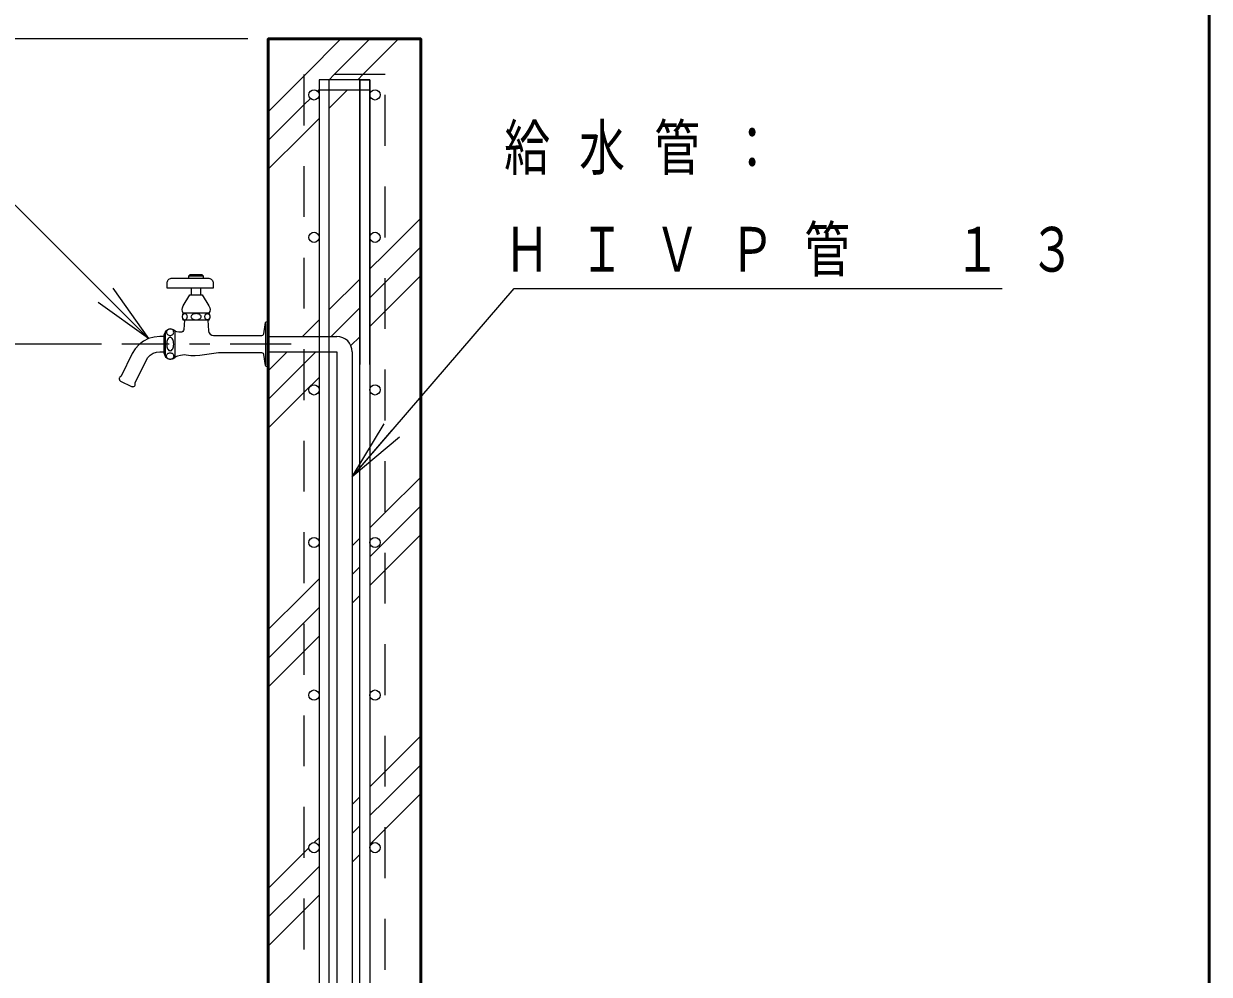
# Model space of a CAD drawing. Units: millimetres on the paper, scale 1:20. Extents: x -385 to 0, y -5 to 267.
# Drawn here: x -58.3 to 0, y 117.8 to 164.5 of the extents above; entities that cross this region are included whole.
import ezdxf

# ---------------------------------------------------------------- set-up
doc = ezdxf.new("R2010")
doc.units = ezdxf.units.MM
doc.linetypes.add('USER1', pattern=[4.5, 2.5, -2])
doc.linetypes.add('USER2', pattern=[6, 3, -1, 1, -1])
doc.layers.add('LY_1', color=7, linetype='Continuous', lineweight=13)
doc.layers.add('LY_2', color=7, linetype='Continuous', lineweight=13)
doc.styles.add('ＭＳ ゴシック', font='')
doc.styles.get('ＭＳ ゴシック').set_extended_font_data('MS Gothic')

msp = doc.modelspace()

# ---------------------------------------------------------------- linework, layer by layer
at = {"layer": 'LY_1'}
for p, q in [((-47.28, 163.772), (-108.78, 163.772)), ((-44.454, 162.022), (-42.704, 163.772)), ((-43.039, 162.022), (-41.289, 163.772)), ((-41.625, 162.022), (-39.875, 163.772)), ((-46.28, 160.195), (-44.53, 161.945)), ((-44.53, 161.945), (-44.454, 162.022)), ((-43.289, 161.772), (-43.039, 162.022)), ((-41.875, 161.772), (-41.625, 162.022)), ((-43.858, 161.203), (-43.78, 161.281)), ((-43.28, 160.367), (-42.375, 161.272)), ((-46.28, 158.781), (-44.53, 160.531)), ((-44.53, 160.531), (-44.211, 160.85)), ((-44.53, 159.117), (-43.78, 159.867)), ((-46.28, 157.367), (-44.53, 159.117)), ((-40.53, 153.217), (-38.78, 154.967)), ((-40.53, 151.803), (-38.78, 153.553)), ((-41.28, 152.467), (-40.53, 153.217)), ((-43.28, 150.467), (-41.78, 151.967)), ((-41.28, 151.053), (-40.53, 151.803)), ((-40.53, 150.389), (-38.78, 152.139)), ((-52.163, 149.044), (-54.285, 151.165)), ((-53.931, 151.519), (-52.163, 149.044)), ((-52.163, 149.044), (-54.638, 150.812)), ((-43.186, 149.147), (-41.78, 150.553)), ((-44.53, 149.217), (-43.78, 149.967)), ((-41.28, 149.639), (-40.53, 150.389)), ((-54.481, 148.772), (-101.78, 148.772)), ((-44.601, 149.147), (-44.53, 149.217)), ((-42.219, 148.7), (-41.78, 149.139)), ((-46.28, 147.467), (-45.351, 148.397)), ((-44.53, 147.803), (-43.936, 148.397)), ((-46.28, 146.053), (-44.53, 147.803)), ((-44.53, 146.389), (-43.78, 147.139)), ((-46.28, 144.639), (-44.53, 146.389)), ((-42.155, 142.253), (-40.576, 144.852)), ((-42.155, 142.253), (-40.197, 144.526)), ((-39.818, 144.2), (-42.155, 142.253)), ((-40.53, 140.489), (-38.78, 142.239)), ((-40.53, 139.075), (-38.78, 140.825)), ((-41.28, 139.739), (-40.53, 140.489)), ((-40.53, 137.661), (-38.78, 139.411)), ((-42.155, 138.864), (-41.78, 139.239)), ((-41.28, 138.325), (-40.53, 139.075)), ((-42.155, 137.45), (-41.78, 137.825)), ((-41.28, 136.911), (-40.53, 137.661)), ((-44.53, 136.489), (-43.78, 137.239)), ((-46.28, 134.739), (-44.53, 136.489)), ((-42.155, 136.036), (-41.78, 136.411)), ((-44.53, 135.075), (-43.78, 135.825)), ((-46.28, 133.325), (-44.53, 135.075)), ((-44.53, 133.661), (-43.78, 134.411)), ((-46.28, 131.911), (-44.53, 133.661)), ((-40.53, 127.762), (-38.78, 129.512)), ((-41.28, 127.012), (-40.53, 127.762)), ((-40.53, 126.347), (-38.78, 128.097)), ((-40.53, 124.933), (-38.78, 126.683)), ((-42.155, 126.137), (-41.78, 126.512)), ((-41.28, 125.597), (-40.53, 126.347)), ((-42.155, 124.722), (-41.78, 125.097)), ((-41.28, 124.183), (-40.53, 124.933)), ((-44.02, 124.271), (-43.78, 124.512)), ((-46.28, 122.012), (-44.53, 123.762)), ((-44.53, 123.762), (-44.28, 124.012)), ((-42.155, 123.308), (-41.78, 123.683)), ((-44.53, 122.347), (-43.78, 123.097)), ((-46.28, 120.597), (-44.53, 122.347)), ((-44.53, 120.933), (-43.78, 121.683)), ((-46.28, 119.183), (-44.53, 120.933))]:
    msp.add_line(p, q, dxfattribs=at)
at = {"layer": 'LY_1', "color": 253}
for p, q in [((-50.055, 151.197), (-50.055, 151.522)), ((-49.605, 151.522), (-49.605, 151.197)), ((-49.196, 150.297), (-50.464, 150.297)), ((-49.196, 149.947), (-50.464, 149.947)), ((-51.33, 148.161), (-51.33, 149.382)), ((-46.405, 147.752), (-46.405, 149.792))]:
    msp.add_line(p, q, dxfattribs=at)
at = {"layer": 'LY_1', "color": 253, "linetype": 'USER2'}
msp.add_line((-45.152, 148.772), (-53.481, 148.772), dxfattribs=at)
at = {"layer": 'LY_1', "color": 4, "lineweight": 25}
for p, q in [((-46.28, 149.147), (-42.905, 149.147)), ((-46.28, 148.397), (-42.905, 148.397)), ((-42.905, 148.397), (-42.905, 98.022)), ((-42.155, 148.397), (-42.155, 98.022))]:
    msp.add_line(p, q, dxfattribs=at)
at = {"layer": 'LY_1', "color": 140, "lineweight": 50}
msp.add_lwpolyline([(-38.78, 93.772), (-38.78, 163.772), (-46.28, 163.772), (-46.28, 104.022), (-51.03, 103.772), (-51.03, 102.772), (-52.28, 102.772), (-52.28, 93.772)], dxfattribs=at)
at = {"layer": 'LY_1', "color": 140, "linetype": 'USER1'}
msp.add_lwpolyline([(-40.53, 100.022), (-40.53, 162.022), (-44.53, 162.022), (-44.53, 102.49), (-50.03, 102.49), (-50.03, 100.022)], dxfattribs=at)
at = {"layer": 'LY_1', "color": 1}
for points in [[(-43.78, 95.772), (-43.28, 95.772), (-43.28, 161.772), (-43.78, 161.772)], [(-43.78, 161.272), (-41.28, 161.272), (-41.28, 161.772), (-43.78, 161.772)], [(-41.28, 95.772), (-41.78, 95.772), (-41.78, 161.772), (-41.28, 161.772)]]:
    msp.add_lwpolyline(points, close=True, dxfattribs=at)
for points in [[(-43.28, 147.772), (-43.28, 161.772), (-43.78, 161.772), (-43.78, 147.772)], [(-41.28, 147.772), (-41.28, 161.772), (-41.78, 161.772), (-41.78, 147.772)]]:
    msp.add_lwpolyline(points, dxfattribs=at)
at = {"layer": 'LY_1'}
for points in [[(-52.163, 149.044), (-58.708, 155.588), (-74.407, 155.588)], [(-42.155, 142.253), (-34.18, 151.512), (-10.18, 151.512)]]:
    msp.add_lwpolyline(points, dxfattribs=at)
at = {"layer": 'LY_1', "color": 253}
for points in [[(-48.992, 151.772), (-48.992, 151.522), (-51.255, 151.522), (-51.255, 151.772), (-51.251, 151.815), (-51.24, 151.857), (-51.221, 151.897), (-51.196, 151.932), (-51.166, 151.963), (-51.13, 151.988), (-51.09, 152.006), (-51.048, 152.018), (-51.005, 152.022), (-49.242, 152.022), (-49.199, 152.018), (-49.157, 152.006), (-49.117, 151.988), (-49.082, 151.963), (-49.051, 151.932), (-49.026, 151.897), (-49.007, 151.857), (-48.996, 151.815)], [(-49.53, 151.197), (-49.196, 150.647), (-49.156, 150.563), (-49.142, 150.472), (-49.156, 150.38), (-49.196, 150.297), (-50.464, 150.297), (-50.504, 150.38), (-50.517, 150.472), (-50.504, 150.563), (-50.464, 150.647), (-50.13, 151.197)], [(-50.385, 150.272), (-50.408, 150.269), (-50.431, 150.261), (-50.454, 150.246), (-50.473, 150.228), (-50.488, 150.205), (-50.5, 150.18), (-50.507, 150.151), (-50.51, 150.122), (-50.507, 150.092), (-50.5, 150.063), (-50.488, 150.038), (-50.473, 150.015), (-50.454, 149.997), (-50.431, 149.983), (-50.408, 149.974), (-50.385, 149.972), (-50.361, 149.974), (-50.338, 149.983), (-50.315, 149.997), (-50.296, 150.015), (-50.281, 150.038), (-50.269, 150.063), (-50.262, 150.092), (-50.26, 150.122), (-50.262, 150.151), (-50.269, 150.18), (-50.281, 150.205), (-50.296, 150.228), (-50.315, 150.246), (-50.338, 150.261), (-50.361, 150.269)], [(-49.83, 150.272), (-49.88, 150.268), (-49.93, 150.259), (-49.97, 150.246), (-50.007, 150.228), (-50.038, 150.204), (-50.063, 150.174), (-50.076, 150.149), (-50.08, 150.122), (-50.076, 150.094), (-50.063, 150.069), (-50.038, 150.039), (-50.007, 150.015), (-49.97, 149.997), (-49.93, 149.984), (-49.88, 149.975), (-49.83, 149.972), (-49.779, 149.975), (-49.73, 149.984), (-49.69, 149.997), (-49.653, 150.015), (-49.622, 150.039), (-49.596, 150.069), (-49.584, 150.094), (-49.58, 150.122), (-49.584, 150.149), (-49.596, 150.174), (-49.622, 150.204), (-49.653, 150.228), (-49.69, 150.246), (-49.73, 150.259), (-49.779, 150.268)], [(-49.275, 150.272), (-49.251, 150.269), (-49.229, 150.261), (-49.206, 150.246), (-49.187, 150.228), (-49.171, 150.205), (-49.16, 150.18), (-49.153, 150.151), (-49.15, 150.122), (-49.153, 150.092), (-49.16, 150.063), (-49.171, 150.038), (-49.187, 150.015), (-49.206, 149.997), (-49.229, 149.983), (-49.251, 149.974), (-49.275, 149.972), (-49.299, 149.974), (-49.322, 149.983), (-49.345, 149.997), (-49.364, 150.015), (-49.379, 150.038), (-49.39, 150.063), (-49.398, 150.092), (-49.4, 150.122), (-49.398, 150.151), (-49.39, 150.18), (-49.379, 150.205), (-49.364, 150.228), (-49.345, 150.246), (-49.322, 150.261), (-49.299, 150.269)], [(-50.88, 149.436), (-50.88, 148.107), (-50.92, 148.073), (-50.965, 148.047), (-51.014, 148.029), (-51.066, 148.021), (-51.118, 148.023), (-51.17, 148.034), (-51.218, 148.054), (-51.262, 148.083), (-51.299, 148.119), (-51.33, 148.161), (-51.359, 148.24), (-51.405, 148.309), (-51.405, 149.234), (-51.359, 149.304), (-51.33, 149.382), (-51.299, 149.424), (-51.262, 149.461), (-51.218, 149.489), (-51.17, 149.509), (-51.118, 149.52), (-51.066, 149.522), (-51.014, 149.514), (-50.965, 149.496), (-50.92, 149.47)], [(-51.105, 149.194), (-51.071, 149.198), (-51.037, 149.207), (-51.008, 149.222), (-50.981, 149.242), (-50.959, 149.267), (-50.943, 149.295), (-50.933, 149.325), (-50.93, 149.357), (-50.933, 149.388), (-50.943, 149.419), (-50.959, 149.447), (-50.981, 149.472), (-51.008, 149.492), (-51.037, 149.507), (-51.071, 149.516), (-51.105, 149.519), (-51.139, 149.516), (-51.172, 149.507), (-51.202, 149.492), (-51.229, 149.472), (-51.25, 149.447), (-51.267, 149.419), (-51.277, 149.388), (-51.28, 149.357), (-51.277, 149.325), (-51.267, 149.295), (-51.25, 149.267), (-51.229, 149.242), (-51.202, 149.222), (-51.172, 149.207), (-51.139, 149.198)], [(-51.105, 149.097), (-51.137, 149.091), (-51.165, 149.076), (-51.201, 149.042), (-51.229, 149.001), (-51.25, 148.953), (-51.265, 148.903), (-51.276, 148.837), (-51.28, 148.772), (-51.276, 148.706), (-51.265, 148.641), (-51.25, 148.59), (-51.229, 148.542), (-51.201, 148.501), (-51.165, 148.467), (-51.137, 148.452), (-51.105, 148.447), (-51.073, 148.452), (-51.045, 148.467), (-51.009, 148.501), (-50.981, 148.542), (-50.959, 148.59), (-50.944, 148.641), (-50.934, 148.706), (-50.93, 148.772), (-50.934, 148.837), (-50.944, 148.903), (-50.959, 148.953), (-50.981, 149.001), (-51.009, 149.042), (-51.045, 149.076), (-51.073, 149.091)], [(-51.105, 148.349), (-51.071, 148.346), (-51.037, 148.336), (-51.008, 148.321), (-50.981, 148.301), (-50.959, 148.276), (-50.943, 148.248), (-50.933, 148.218), (-50.93, 148.186), (-50.933, 148.155), (-50.943, 148.125), (-50.959, 148.096), (-50.981, 148.071), (-51.008, 148.051), (-51.037, 148.036), (-51.071, 148.027), (-51.105, 148.024), (-51.139, 148.027), (-51.172, 148.036), (-51.202, 148.051), (-51.229, 148.071), (-51.25, 148.096), (-51.267, 148.125), (-51.277, 148.155), (-51.28, 148.186), (-51.277, 148.218), (-51.267, 148.248), (-51.25, 148.276), (-51.229, 148.301), (-51.202, 148.321), (-51.172, 148.336), (-51.139, 148.346)]]:
    msp.add_lwpolyline(points, close=True, dxfattribs=at)
for points in [[(-49.48, 152.122), (-49.53, 152.172), (-50.13, 152.172), (-50.18, 152.122)], [(-50.18, 152.022), (-50.18, 152.122), (-49.48, 152.122), (-49.48, 152.022)], [(-49.255, 149.947), (-49.22, 149.43), (-49.197, 149.339), (-49.142, 149.264), (-49.063, 149.214), (-48.971, 149.197), (-46.597, 149.197), (-46.552, 149.207), (-46.516, 149.238), (-46.498, 149.281), (-46.412, 149.829), (-46.403, 149.851), (-46.385, 149.866), (-46.362, 149.872), (-46.28, 149.872), (-46.28, 147.672), (-46.362, 147.672), (-46.385, 147.677), (-46.403, 147.692), (-46.412, 147.714), (-46.498, 148.262), (-46.516, 148.305), (-46.552, 148.336), (-46.597, 148.347), (-48.726, 148.347), (-48.73, 148.346), (-48.733, 148.346), (-49.077, 148.297), (-49.419, 148.245), (-49.643, 148.209), (-49.869, 148.196), (-50.095, 148.204), (-50.32, 148.234), (-50.411, 148.241), (-50.503, 148.235), (-50.593, 148.215), (-50.736, 148.173), (-50.88, 148.133)], [(-50.405, 149.947), (-50.435, 149.496), (-50.449, 149.442), (-50.482, 149.396), (-50.53, 149.366), (-50.586, 149.356), (-50.686, 149.363), (-50.784, 149.381), (-50.88, 149.41)], [(-51.405, 149.147), (-51.618, 149.147), (-51.895, 149.121), (-52.163, 149.044), (-52.412, 148.919), (-52.634, 148.75), (-52.821, 148.542), (-52.966, 148.304), (-53.508, 147.192), (-53.531, 147.185), (-53.553, 147.174), (-53.572, 147.16), (-53.587, 147.141), (-53.599, 147.121), (-53.607, 147.098), (-53.61, 147.074), (-53.609, 147.051), (-53.603, 147.027), (-53.593, 147.006), (-53.579, 146.986), (-53.562, 146.97), (-53.541, 146.957), (-52.999, 146.693), (-52.976, 146.685), (-52.953, 146.681), (-52.929, 146.682), (-52.905, 146.687), (-52.884, 146.697), (-52.864, 146.71), (-52.847, 146.728), (-52.834, 146.748), (-52.825, 146.77), (-52.821, 146.793), (-52.821, 146.817), (-52.825, 146.841), (-52.834, 146.863), (-52.292, 147.975), (-52.202, 148.117), (-52.083, 148.234), (-51.942, 148.323), (-51.784, 148.378), (-51.618, 148.397), (-51.405, 148.397)]]:
    msp.add_lwpolyline(points, dxfattribs=at)
at = {"layer": 'LY_1', "color": 1}
for centre in [(-44.03, 161.022), (-41.03, 161.022), (-44.03, 154.022), (-41.03, 154.022), (-44.03, 146.522), (-41.03, 146.522), (-44.03, 139.022), (-41.03, 139.022), (-44.03, 131.522), (-44.03, 131.522), (-41.03, 131.522), (-41.03, 131.522), (-44.03, 124.022), (-44.03, 124.022), (-41.03, 124.022), (-41.03, 124.022)]:
    msp.add_circle(centre, 0.25, dxfattribs=at)
at = {"layer": 'LY_1', "color": 253}
for centre, start, end in [((-50.204, 150.122), 145.99743, 214.00257), ((-49.455, 150.122), 325.99743, 34.00257)]:
    msp.add_arc(centre, 0.313, start, end, dxfattribs=at)
at = {"layer": 'LY_1', "color": 4, "lineweight": 25}
msp.add_arc((-42.905, 148.397), 0.75, 0, 90, dxfattribs=at)
at = {"layer": 'LY_2', "lineweight": 50}
msp.add_line((0, 0), (0, 267), dxfattribs=at)

# ---------------------------------------------------------------- texts
at = {"layer": 'LY_1', "char_height": 2.199, "attachment_point": 4, "style": 'ＭＳ ゴシック'}
for s, insert in [('\\T1.64;\\W0.75;給水管：', (-34.676, 158.312)), ('\\T1.64;\\W0.75;ＨＩＶＰ管\u3000１３', (-34.676, 153.312))]:
    msp.add_mtext(s, dxfattribs=dict(at, insert=insert))

doc.saveas('drawing.dxf')
